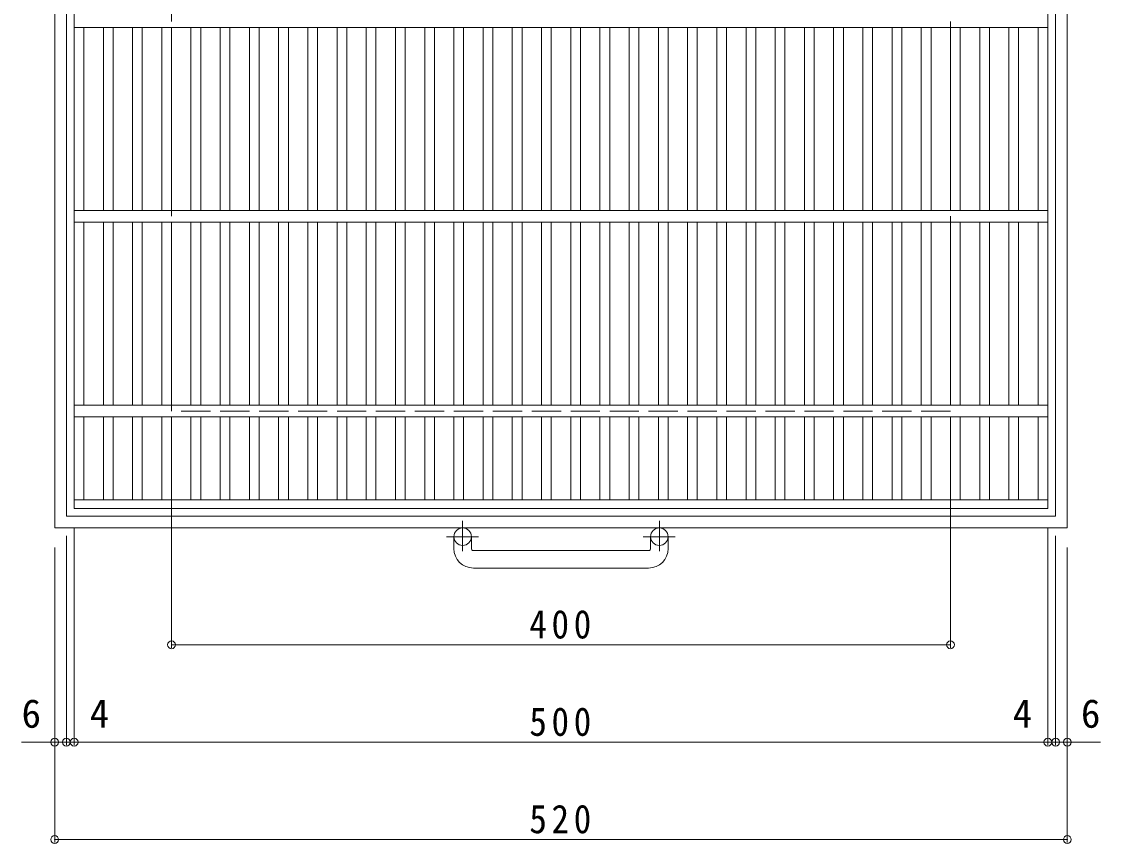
# Model space of a CAD drawing. Units: millimetres at full size, sheet at 1:5. Extents: x -689 to 912, y -685 to 667.
# Drawn here: x -689 to -135, y -204 to 218 of the extents above; entities that cross this region are included whole.
import ezdxf
from ezdxf.enums import TextEntityAlignment as Align

# ---------------------------------------------------------------- set-up
doc = ezdxf.new("R2010")
doc.units = ezdxf.units.MM
doc.header["$LTSCALE"] = 5
doc.header["$PDMODE"] = 32
doc.header["$PDSIZE"] = 4
doc.linetypes.add('CHAIN1', pattern=[8, 5, -1, 1, -1])
doc.linetypes.add('DASHED3', pattern=[4, 3, -1])
for name, color, linetype, lineweight in [('E-1', 2, 'Continuous', 9), ('E-2', 3, 'Continuous', 9), ('E-4', 7, 'Continuous', 9)]:
    doc.layers.add(name, color=color, linetype=linetype, lineweight=lineweight)
doc.styles.add('ＭＳ ゴシック', font='')
doc.styles.get('ＭＳ ゴシック').set_extended_font_data('MS Gothic')

msp = doc.modelspace()

# ---------------------------------------------------------------- linework, layer by layer
at = {"layer": 'E-1'}
for p, q in [((-671.634, -41.529), (-671.634, 478.47)), ((-151.634, 478.47), (-151.634, -41.529)), ((-665.634, -35.529), (-665.634, 472.47)), ((-157.634, 472.47), (-157.634, -35.529)), ((-157.634, -35.529), (-665.634, -35.529)), ((-151.634, -41.529), (-671.634, -41.529)), ((-466.634, -52.131), (-466.634, -46.03)), ((-457.634, -52.131), (-457.634, -46.03)), ((-365.634, -52.131), (-365.634, -46.03)), ((-356.634, -52.131), (-356.634, -46.03)), ((-456.634, -53.13), (-366.634, -53.13)), ((-366.634, -62.13), (-456.634, -62.13))]:
    msp.add_line(p, q, dxfattribs=at)
at = {"layer": 'E-1', "linetype": 'DASHED3'}
for p, q in [((-611.633, 18.47), (-611.633, 418.471)), ((-211.634, 418.471), (-211.634, 18.47)), ((-211.634, 18.47), (-611.633, 18.47))]:
    msp.add_line(p, q, dxfattribs=at)
at = {"layer": 'E-1', "linetype": 'CHAIN1'}
for p, q in [((-462.134, -37.923), (-462.134, -53.52)), ((-361.133, -37.923), (-361.133, -53.52)), ((-453.971, -46.03), (-470.378, -46.03)), ((-352.971, -46.03), (-369.378, -46.03))]:
    msp.add_line(p, q, dxfattribs=at)
at = {"layer": 'E-1'}
for centre in [(-462.134, -46.03), (-361.134, -46.03)]:
    msp.add_circle(centre, 4.5, dxfattribs=at)
for centre, radius, start, end in [((-456.634, -52.131), 10, 180, 270), ((-456.634, -52.131), 1, 180, 270), ((-366.634, -52.131), 10, 270, 0), ((-366.634, -52.131), 1, 270, 0)]:
    msp.add_arc(centre, radius, start, end, dxfattribs=at)
at = {"layer": 'E-2'}
for p, q in [((-661.634, 468.47), (-661.634, -31.53)), ((-161.633, 468.47), (-161.633, -31.53)), ((-161.633, 215.47), (-661.634, 215.47)), ((-656.634, 121.47), (-656.634, 215.47)), ((-646.634, 121.47), (-646.634, 215.47)), ((-641.634, 121.47), (-641.634, 215.47)), ((-631.634, 121.47), (-631.634, 215.47)), ((-626.634, 121.47), (-626.634, 215.47)), ((-616.634, 121.47), (-616.634, 215.47)), ((-611.634, 121.47), (-611.634, 215.47)), ((-601.634, 121.47), (-601.634, 215.47)), ((-596.634, 121.47), (-596.634, 215.47)), ((-586.634, 121.47), (-586.634, 215.47)), ((-581.634, 121.47), (-581.634, 215.47)), ((-571.634, 121.47), (-571.634, 215.47)), ((-566.634, 121.47), (-566.634, 215.47)), ((-556.634, 121.47), (-556.634, 215.47)), ((-551.634, 121.47), (-551.634, 215.47)), ((-541.634, 121.47), (-541.634, 215.47)), ((-536.634, 121.47), (-536.634, 215.47)), ((-526.634, 121.47), (-526.634, 215.47)), ((-521.634, 121.47), (-521.634, 215.47)), ((-511.634, 121.47), (-511.634, 215.47)), ((-506.634, 121.47), (-506.634, 215.47)), ((-496.634, 121.47), (-496.634, 215.47)), ((-491.634, 121.47), (-491.634, 215.47)), ((-481.634, 121.47), (-481.634, 215.47)), ((-476.634, 121.47), (-476.634, 215.47)), ((-466.634, 121.47), (-466.634, 215.47)), ((-461.634, 121.47), (-461.634, 215.47)), ((-451.634, 121.47), (-451.634, 215.47)), ((-446.634, 121.47), (-446.634, 215.47)), ((-436.634, 121.47), (-436.634, 215.47)), ((-431.634, 121.47), (-431.634, 215.47)), ((-421.634, 121.47), (-421.634, 215.47)), ((-416.634, 121.47), (-416.634, 215.47)), ((-406.634, 121.47), (-406.634, 215.47)), ((-401.634, 121.47), (-401.634, 215.47)), ((-391.634, 121.47), (-391.634, 215.47)), ((-386.634, 121.47), (-386.634, 215.47)), ((-376.634, 121.47), (-376.634, 215.47)), ((-371.634, 121.47), (-371.634, 215.47)), ((-361.634, 121.47), (-361.634, 215.47)), ((-356.634, 121.47), (-356.634, 215.47)), ((-346.634, 121.47), (-346.634, 215.47)), ((-341.634, 121.47), (-341.634, 215.47)), ((-331.634, 121.47), (-331.634, 215.47)), ((-326.634, 121.47), (-326.634, 215.47)), ((-316.634, 121.47), (-316.634, 215.47)), ((-311.634, 121.47), (-311.634, 215.47)), ((-301.634, 121.47), (-301.634, 215.47)), ((-296.634, 121.47), (-296.634, 215.47)), ((-286.634, 121.47), (-286.634, 215.47)), ((-281.634, 121.47), (-281.634, 215.47)), ((-271.634, 121.47), (-271.634, 215.47)), ((-266.634, 121.47), (-266.634, 215.47)), ((-256.634, 121.47), (-256.634, 215.47)), ((-251.634, 121.47), (-251.634, 215.47)), ((-241.634, 121.47), (-241.634, 215.47)), ((-236.634, 121.47), (-236.634, 215.47)), ((-226.634, 121.47), (-226.634, 215.47)), ((-221.634, 121.47), (-221.634, 215.47)), ((-211.634, 121.47), (-211.634, 215.47)), ((-206.634, 121.47), (-206.634, 215.47)), ((-196.634, 121.47), (-196.634, 215.47)), ((-191.634, 121.47), (-191.634, 215.47)), ((-181.634, 121.47), (-181.634, 215.47)), ((-176.634, 121.47), (-176.634, 215.47)), ((-166.633, 121.47), (-166.633, 215.47)), ((-161.633, 121.47), (-661.634, 121.47)), ((-161.633, 115.47), (-661.634, 115.47)), ((-656.634, 21.47), (-656.634, 115.47)), ((-646.634, 21.47), (-646.634, 115.47)), ((-641.634, 21.47), (-641.634, 115.47)), ((-631.634, 21.47), (-631.634, 115.47)), ((-626.634, 21.47), (-626.634, 115.47)), ((-616.634, 21.47), (-616.634, 115.47)), ((-611.634, 21.47), (-611.634, 115.47)), ((-601.634, 21.47), (-601.634, 115.47)), ((-596.634, 21.47), (-596.634, 115.47)), ((-586.634, 21.47), (-586.634, 115.47)), ((-581.634, 21.47), (-581.634, 115.47)), ((-571.634, 21.47), (-571.634, 115.47)), ((-566.634, 21.47), (-566.634, 115.47)), ((-556.634, 21.47), (-556.634, 115.47)), ((-551.634, 21.47), (-551.634, 115.47)), ((-541.634, 21.47), (-541.634, 115.47)), ((-536.634, 21.47), (-536.634, 115.47)), ((-526.634, 21.47), (-526.634, 115.47)), ((-521.634, 21.47), (-521.634, 115.47)), ((-511.634, 21.47), (-511.634, 115.47)), ((-506.634, 21.47), (-506.634, 115.47)), ((-496.634, 21.47), (-496.634, 115.47)), ((-491.634, 21.47), (-491.634, 115.47)), ((-481.634, 21.47), (-481.634, 115.47)), ((-476.634, 21.47), (-476.634, 115.47)), ((-466.634, 21.47), (-466.634, 115.47)), ((-461.634, 21.47), (-461.634, 115.47)), ((-451.634, 21.47), (-451.634, 115.47)), ((-446.634, 21.47), (-446.634, 115.47)), ((-436.634, 21.47), (-436.634, 115.47)), ((-431.634, 21.47), (-431.634, 115.47)), ((-421.634, 21.47), (-421.634, 115.47)), ((-416.634, 21.47), (-416.634, 115.47)), ((-406.634, 21.47), (-406.634, 115.47)), ((-401.634, 21.47), (-401.634, 115.47)), ((-391.634, 21.47), (-391.634, 115.47)), ((-386.634, 21.47), (-386.634, 115.47)), ((-376.634, 21.47), (-376.634, 115.47)), ((-371.634, 21.47), (-371.634, 115.47)), ((-361.634, 21.47), (-361.634, 115.47)), ((-356.634, 21.47), (-356.634, 115.47)), ((-346.634, 21.47), (-346.634, 115.47)), ((-341.634, 21.47), (-341.634, 115.47)), ((-331.634, 21.47), (-331.634, 115.47)), ((-326.634, 21.47), (-326.634, 115.47)), ((-316.634, 21.47), (-316.634, 115.47)), ((-311.634, 21.47), (-311.634, 115.47)), ((-301.634, 21.47), (-301.634, 115.47)), ((-296.634, 21.47), (-296.634, 115.47)), ((-286.634, 21.47), (-286.634, 115.47)), ((-281.634, 21.47), (-281.634, 115.47)), ((-271.634, 21.47), (-271.634, 115.47)), ((-266.634, 21.47), (-266.634, 115.47)), ((-256.634, 21.47), (-256.634, 115.47)), ((-251.634, 21.47), (-251.634, 115.47)), ((-241.634, 21.47), (-241.634, 115.47)), ((-236.634, 21.47), (-236.634, 115.47)), ((-226.634, 21.47), (-226.634, 115.47)), ((-221.634, 21.47), (-221.634, 115.47)), ((-211.634, 21.47), (-211.634, 115.47)), ((-206.634, 21.47), (-206.634, 115.47)), ((-196.634, 21.47), (-196.634, 115.47)), ((-191.634, 21.47), (-191.634, 115.47)), ((-181.634, 21.47), (-181.634, 115.47)), ((-176.634, 21.47), (-176.634, 115.47)), ((-166.633, 21.47), (-166.633, 115.47)), ((-161.633, 21.47), (-661.634, 21.47)), ((-161.633, 15.47), (-661.634, 15.47)), ((-656.634, -27.03), (-656.634, 15.47)), ((-646.634, -27.03), (-646.634, 15.47)), ((-641.634, -27.03), (-641.634, 15.47)), ((-631.634, -27.03), (-631.634, 15.47)), ((-626.634, -27.03), (-626.634, 15.47)), ((-616.634, -27.03), (-616.634, 15.47)), ((-611.634, -27.03), (-611.634, 15.47)), ((-601.634, -27.03), (-601.634, 15.47)), ((-596.634, -27.03), (-596.634, 15.47)), ((-586.634, -27.03), (-586.634, 15.47)), ((-581.634, -27.03), (-581.634, 15.47)), ((-571.634, -27.03), (-571.634, 15.47)), ((-566.634, -27.03), (-566.634, 15.47)), ((-556.634, -27.03), (-556.634, 15.47)), ((-551.634, -27.03), (-551.634, 15.47)), ((-541.634, -27.03), (-541.634, 15.47)), ((-536.634, -27.03), (-536.634, 15.47)), ((-526.634, -27.03), (-526.634, 15.47)), ((-521.634, -27.03), (-521.634, 15.47)), ((-511.634, -27.03), (-511.634, 15.47)), ((-506.634, -27.03), (-506.634, 15.47)), ((-496.634, -27.03), (-496.634, 15.47)), ((-491.634, -27.03), (-491.634, 15.47)), ((-481.634, -27.03), (-481.634, 15.47)), ((-476.634, -27.03), (-476.634, 15.47)), ((-466.634, -27.03), (-466.634, 15.47)), ((-461.634, -27.03), (-461.634, 15.47)), ((-451.634, -27.03), (-451.634, 15.47)), ((-446.634, -27.03), (-446.634, 15.47)), ((-436.634, -27.03), (-436.634, 15.47)), ((-431.634, -27.03), (-431.634, 15.47)), ((-421.634, -27.03), (-421.634, 15.47)), ((-416.634, -27.03), (-416.634, 15.47)), ((-406.634, -27.03), (-406.634, 15.47)), ((-401.634, -27.03), (-401.634, 15.47)), ((-391.634, -27.03), (-391.634, 15.47)), ((-386.634, -27.03), (-386.634, 15.47)), ((-376.634, -27.03), (-376.634, 15.47)), ((-371.634, -27.03), (-371.634, 15.47)), ((-361.634, -27.03), (-361.634, 15.47)), ((-356.634, -27.03), (-356.634, 15.47)), ((-346.634, -27.03), (-346.634, 15.47)), ((-341.634, -27.03), (-341.634, 15.47)), ((-331.634, -27.03), (-331.634, 15.47)), ((-326.634, -27.03), (-326.634, 15.47)), ((-316.634, -27.03), (-316.634, 15.47)), ((-311.634, -27.03), (-311.634, 15.47)), ((-301.634, -27.03), (-301.634, 15.47)), ((-296.634, -27.03), (-296.634, 15.47)), ((-286.634, -27.03), (-286.634, 15.47)), ((-281.634, -27.03), (-281.634, 15.47)), ((-271.634, -27.03), (-271.634, 15.47)), ((-266.634, -27.03), (-266.634, 15.47)), ((-256.634, -27.03), (-256.634, 15.47)), ((-251.634, -27.03), (-251.634, 15.47)), ((-241.634, -27.03), (-241.634, 15.47)), ((-236.634, -27.03), (-236.634, 15.47)), ((-226.634, -27.03), (-226.634, 15.47)), ((-221.634, -27.03), (-221.634, 15.47)), ((-211.634, -27.03), (-211.634, 15.47)), ((-206.634, -27.03), (-206.634, 15.47)), ((-196.634, -27.03), (-196.634, 15.47)), ((-191.634, -27.03), (-191.634, 15.47)), ((-181.634, -27.03), (-181.634, 15.47)), ((-176.634, -27.03), (-176.634, 15.47)), ((-166.633, -27.03), (-166.633, 15.47)), ((-161.633, -27.03), (-661.634, -27.03)), ((-161.633, -31.53), (-661.634, -31.53))]:
    msp.add_line(p, q, dxfattribs=at)
at = {"layer": 'E-4'}
for p, q in [((-611.633, -103.029), (-611.633, 8.47)), ((-211.634, -103.029), (-211.634, 8.47)), ((-661.633, -153.029), (-661.633, -41.53)), ((-161.633, -153.029), (-161.633, -41.53)), ((-665.634, -153.029), (-665.634, -45.529)), ((-157.634, -153.029), (-157.634, -45.529)), ((-671.634, -203.029), (-671.634, -51.529)), ((-151.634, -203.029), (-151.634, -51.529)), ((-611.633, -101.529), (-211.634, -101.529)), ((-671.634, -151.529), (-688.634, -151.529)), ((-671.634, -151.529), (-665.634, -151.529)), ((-665.634, -151.529), (-661.633, -151.529)), ((-661.633, -151.529), (-161.633, -151.529)), ((-161.633, -151.529), (-157.634, -151.529)), ((-157.634, -151.529), (-151.634, -151.529)), ((-151.634, -151.529), (-134.634, -151.529)), ((-671.634, -201.529), (-151.634, -201.529))]:
    msp.add_line(p, q, dxfattribs=at)
for p in [(-611.633, -101.529), (-211.634, -101.529), (-671.634, -151.529), (-665.634, -151.529), (-661.633, -151.529), (-161.633, -151.529), (-157.634, -151.529), (-151.634, -151.529), (-671.634, -201.529), (-151.634, -201.529)]:
    msp.add_point(p, dxfattribs=at)

# ---------------------------------------------------------------- texts
at = {"layer": 'E-4', "color": 2, "style": 'ＭＳ ゴシック'}
for s, p in [('6', (-688.634, -148.529)), ('4', (-653.633, -148.529)), ('4', (-179.633, -148.529)), ('6', (-144.634, -148.529))]:
    msp.add_text(s, height=14.66, dxfattribs=at).set_placement(p, align=Align.BOTTOM_LEFT)
at = {"layer": 'E-4', "color": 2, "char_height": 14.66, "attachment_point": 7, "style": 'ＭＳ ゴシック'}
for s, insert in [('\\T1.27;\\W0.9;400', (-427.884, -98.529)), ('\\T1.27;\\W0.9;500', (-427.883, -148.529)), ('\\T1.27;\\W0.9;520', (-427.884, -198.529))]:
    msp.add_mtext(s, dxfattribs=dict(at, insert=insert))

doc.saveas('drawing.dxf')
